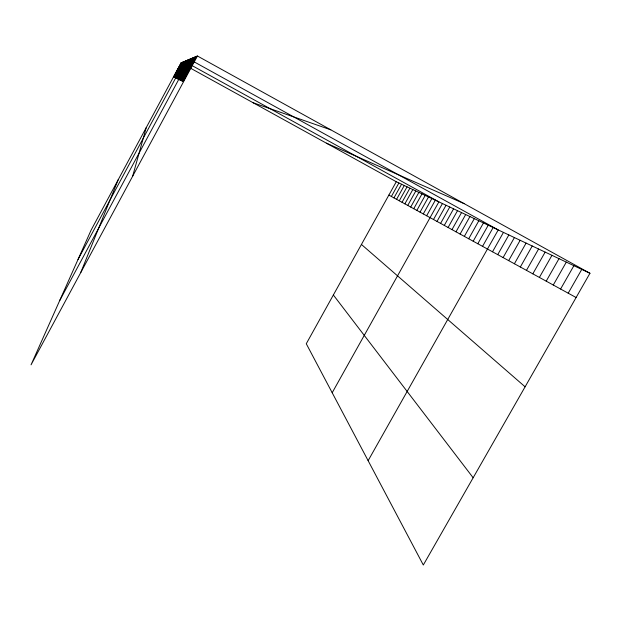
<?xml version="1.0" encoding="UTF-8"?>
<svg xmlns="http://www.w3.org/2000/svg" width="621" height="621" viewBox="0 0 621 621"><rect width="100%" height="100%" fill="white"/><g stroke="black" fill="none" stroke-linecap="round" stroke-linejoin="round"><path stroke-width="0.93" d="M132.638 176.24L146.207 127.67M80.777 272.503L118.169 179.803M197.416 55.991L181.014 62.954L91.124 230.073L31.05 364.822L197.416 55.991L589.95 273.279L423.312 565.009L306.277 343.739L396.283 181.736L589.95 273.279M173.733 76.802L181.231 62.868M173.872 76.872L181.456 62.775M174.004 76.934L181.681 62.674M174.152 77.004L181.914 62.574M174.291 77.082L182.147 62.473M174.439 77.151L182.388 62.372M174.594 77.229L182.636 62.271M174.749 77.299L182.892 62.162M174.905 77.384L183.156 62.046M175.068 77.462L183.42 61.937M175.238 77.547L183.7 61.821M175.409 77.633L183.979 61.696M175.588 77.718L184.266 61.572M78.021 259.462L184.569 61.448L438.884 201.872L332.196 392.736M175.945 77.897L184.864 61.324M176.131 77.99L185.167 61.192M176.317 78.083L185.477 61.06M176.519 78.176L185.795 60.928M176.713 78.277L186.129 60.788M176.923 78.378L186.471 60.641M177.132 78.479L186.812 60.493M177.35 78.588L187.177 60.338M177.575 78.704L187.542 60.183M177.808 78.813L187.922 60.02M178.048 78.937L188.318 59.857M178.289 79.053L188.722 59.686M178.545 79.177L189.133 59.507M59.67 300.634L189.568 59.329L498.228 229.925L368.129 460.681M179.081 79.441L190.01 59.135M179.353 79.581L190.468 58.941M179.64 79.721L190.942 58.739M179.943 79.868L191.431 58.537M180.245 80.024L191.936 58.32M180.564 80.179L192.456 58.095M180.897 80.342L192.999 57.869M181.239 80.513L193.558 57.629M181.596 80.683L194.148 57.38M181.961 80.87L194.746 57.124M182.341 81.056L195.374 56.86M182.737 81.25L196.026 56.581M183.148 81.46L196.71 56.294M391.385 196.469L398.892 182.97M393.962 197.882L401.554 184.227M396.594 199.318L404.271 185.516M399.287 200.793L407.058 186.828M402.043 202.306L409.907 188.179M404.869 203.843L412.825 189.552M407.756 205.427L415.814 190.965M410.714 207.041L418.872 192.417M413.741 208.703L422.001 193.892M416.846 210.403L425.214 195.413M420.029 212.141L428.506 196.966M423.297 213.927L431.874 198.565M426.643 215.759L435.337 200.195M433.497 219.508L442.424 203.548M437.005 221.425L446.049 205.256M440.6 223.389L449.767 207.018M444.294 225.415L453.594 208.827M448.09 227.488L457.514 210.682M451.987 229.623L461.543 212.584M455.993 231.812L465.688 214.54M460.114 234.063L469.942 216.55M464.345 236.384L474.32 218.623M468.7 238.767L478.83 220.75M473.186 241.212L483.464 222.947M477.805 243.743L488.238 225.198M482.556 246.343L493.159 227.527M492.515 251.784L503.452 232.394M497.724 254.641L508.847 234.94M503.103 257.583L514.413 237.571M508.661 260.618L520.157 240.288M514.398 263.762L526.096 243.098M520.336 267.007L532.236 245.994M526.468 270.36L538.586 248.998M532.818 273.838L545.153 252.103M539.393 277.432L551.96 255.316M546.208 281.158L559.009 258.647M553.272 285.023L566.313 262.101M560.592 289.029L573.897 265.687M568.199 293.19L581.768 269.405M253.197 102.783L330.799 129.828M326.374 143.164L464.205 203.672M173.601 76.74L183.583 81.669M388.862 195.095L576.109 297.513M181.014 62.954L396.283 181.736M361.438 244.457L525.102 386.805M333.361 294.998L473.155 477.751"/></g></svg>
